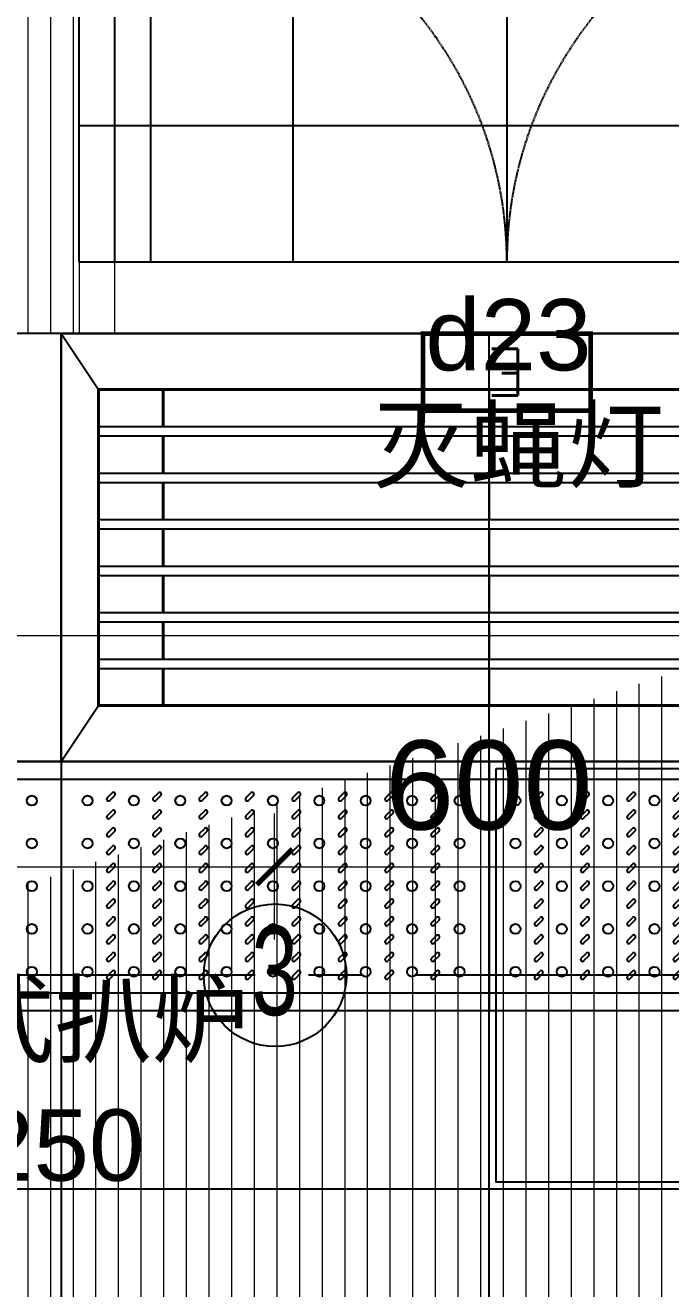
# Model space of a CAD drawing. Header units: millimetres. Extents: x -6033 to 120673, y -4970 to 90533.
# Drawn here: x 80705 to 81610, y 67650 to 69422 of the extents above; entities that cross this region are included whole.
import ezdxf
from ezdxf.enums import TextEntityAlignment as Align

# ---------------------------------------------------------------- set-up
doc = ezdxf.new("R2010")
doc.units = ezdxf.units.MM
for name, pattern in [('I-CEILING$0$CENTER', [2, 1.25, -0.25, 0.25, -0.25]), ('I-PLAN$0$ACAD_ISO02W100', [15, 12, -3]), ('I-PLAN$0$DASH', [0.35, 0.25, -0.1])]:
    doc.linetypes.add(name, pattern=pattern)
doc.layers.get('DefPoints').update_dxf_attribs({"color": 250})
for name, color, linetype, lineweight in [('_ACM-A-ANNO-DIMS-a', 2, 'Continuous', 18), ('_ACM-A-ANNO-DIMS-b', 2, 'Continuous', 18), ('I-AR$0$I-SCOPE', 252, 'Continuous', 35), ('I-PLAN$0$_ACM-A-WALL-HACH', 251, 'Continuous', 9), ('I-PLAN$0$I-PL-WALL-FHINISH', 73, 'Continuous', 13), ('I-PLAN$0$I-WALL', 6, 'Continuous', 13)]:
    doc.layers.add(name, color=color, linetype=linetype, lineweight=lineweight)
for name, color, linetype in [('I-CEILING$0$0-LIGHT-RC', 1, 'Continuous'), ('I-CEILING$0$0-LIGHT-TXT', 90, 'Continuous'), ('I-CEILING$0$I-GRID', 252, 'I-CEILING$0$CENTER'), ('I-CEILING$0$I-RCP', 2, 'Continuous'), ('I-CEILING$0$I-RCP-AIR', 64, 'Continuous'), ('I-CEILING$0$I-RCP-REF', 3, 'Continuous'), ('I-CEILING$0$RC-Hatch【天花填充】', 251, 'Continuous'), ('I-FLOOR$0$I-FC', 2, 'Continuous'), ('I-FLOOR$0$I-FC-HATCH', 8, 'Continuous'), ('I-FLOOR$0$I-FC-地沟', 8, 'Continuous'), ('I-PLAN$0$I-PL-FURN', 1, 'I-PLAN$0$DASH'), ('I-PLAN$0$I—平面—门', 1, 'Continuous'), ('地坪', 7, 'Continuous'), ('天花', 7, 'Continuous')]:
    doc.layers.add(name, color=color, linetype=linetype)
doc.styles.add('_ACM-G-NOTES', font='arial.ttf')
doc.styles.add('I-CEILING$0$1层应急疏散照明平面图$0$_TEL_DIM', font='SIMPLEX', dxfattribs={"width": 0.8, "height": 3.5, "bigfont": 'HZTXT'})
doc.styles.add('I-CEILING$0$_TEL_ATTDEF', font='GBENOR', dxfattribs={"width": 0.8, "height": 3, "bigfont": 'GBCBIG'})
doc.styles.add('I-CEILING$0$hztxt', font='ROS.shx', dxfattribs={"width": 0.7, "bigfont": 'HZTXT.shx'})
doc.styles.add('I-CEILING$0$I-CEILING$0$ar', font='arial.ttf', dxfattribs={"width": 0.8})
doc.styles.add('I-CEILING$0$黑体', font='simhei.ttf', dxfattribs={"height": 600})
doc.styles.add('I-PLAN$0$Arial', font='ARIALUNI.ttf')
doc.dimstyles.new('_ACM-DIM-A_50', dxfattribs={"dimscale": 50, "dimtxt": 2.5, "dimasz": 1, "dimexe": 1.5, "dimexo": 1, "dimgap": 1, "dimtad": 1, "dimdec": 0, "dimrnd": 5, "dimzin": 1, "dimdsep": 46, "dimtxsty": '_ACM-G-NOTES', "dimblk": 'ARCHTICK', "dimcen": 2.5, "dimclrd": 256, "dimclre": 256, "dimclrt": 256, "dimadec": 3, "dimazin": 0, "dimtfac": 1, "dimtdec": 0, "dimtix": 1, "dimtmove": 0, "dimatfit": 3, "dimldrblk": 'DOTSMALL', "dimfxl": 5, "dimfxlon": 1, "dimlwd": 18, "dimlwe": 18, "dimarcsym": 0})

# ---------------------------------------------------------------- blocks, each defined once
blk = doc.blocks.new('I-AR')
at = {"layer": 'I-AR$0$I-SCOPE'}
h = blk.add_hatch(dxfattribs=at)
h.set_pattern_fill('ANSI31', color=256, scale=200)
h.paths.add_polyline_path([(63300, 72640), (66630, 72640), (66630, 70889.4), (90600, 70890), (90600, 66390), (96650, 66390), (96650, 24876.4), (18340, 24876.4), (18340, 66390), (48090, 66390), (48090, 72640), (51400, 72640), (51400, 72649.9), (52869.5, 72649.9), (52869.5, 72640), (55240, 72640), (55240, 72790), (59460, 72790), (59460, 72640), (61830.5, 72640), (61830.5, 72649.9), (63300, 72649.9)], flags=16)
h.paths.add_polyline_path([(7330, 0), (7330, -1770), (11180, -1770), (11180, 0), (18450, 0), (18450, 2900), (27550, 2900), (27550, 18090), (37037.3, 18090), (37037.3, 17350), (96200, 17350), (96200, 18120), (114640, 18120), (114640, 84500), (0, 84500), (0, 0)])
blk = doc.blocks.new('I-PLAN$0$A$Cb0921e6b')
at = {"layer": 'I-PLAN$0$I-PL-WALL-FHINISH'}
for points in [[(0, 0), (50, 0), (50, 100), (0, 100)], [(1200, 0), (1150, 0), (1150, 100), (1200, 100)]]:
    blk.add_lwpolyline(points, close=True, dxfattribs=at)
at = {"layer": 'I-PLAN$0$I—平面—门'}
for points in [[(50, 650), (100, 650), (100, 100), (50, 100)], [(1150, 650), (1100, 650), (1100, 100), (1150, 100)]]:
    blk.add_lwpolyline(points, close=True, dxfattribs=at)
at = {"layer": 'I-PLAN$0$I—平面—门', "color": 252, "linetype": 'I-PLAN$0$DASH', "ltscale": 5}
for centre, start, end in [((50, 100), 0, 90), ((1150, 100), 90, 180)]:
    blk.add_arc(centre, 550, start, end, dxfattribs=at)
blk = doc.blocks.new('I-PLAN')
at = {"layer": 'I-PLAN$0$_ACM-A-WALL-HACH'}
h = blk.add_hatch(dxfattribs=at)
h.set_pattern_fill('ANSI31', color=256, scale=10, angle=45)
h.paths.add_polyline_path([(88260, 70790), (88260, 70890), (88030, 70890), (88030, 70790), (88230, 70790)], flags=17)
h.paths.add_polyline_path([(79671.5, 69390), (78155, 69390), (78155, 68990), (77955, 68990), (77955, 69590), (79671.5, 69590)], flags=17)
h.paths.add_polyline_path([(80271.5, 69390), (80271.5, 69590), (80780, 69590), (80780, 68990), (80580, 68990), (80580, 69390)], flags=17)
h.paths.add_polyline_path([(74580, 69590), (73930, 69590), (73930, 69390), (74580, 69390)])
h.paths.add_polyline_path([(68780, 69590), (69430, 69590), (69430, 69390), (68780, 69390)])
h.paths.add_polyline_path([(87280, 66490), (87480, 66490), (87480, 66390), (87280, 66390)])
h.paths.add_polyline_path([(82180, 68990), (82180, 69390), (84230, 69390), (84230, 66490), (84430, 66490), (84430, 69390), (85280, 69390), (85280, 69590), (81980, 69590), (81980, 68990)])
h.paths.add_polyline_path([(87480, 67390), (87480, 69390), (88280, 69390), (88280, 69590), (88080, 69590), (86480, 69590), (86480, 69390), (87280, 69390), (87280, 67390)], flags=17)
h.paths.add_polyline_path([(72130, 68170), (72130, 66490), (72330, 66490), (72330, 67870), (73130, 67870), (73130, 68070), (72330, 68070), (72330, 68170)])
h.paths.add_polyline_path([(71230, 68170), (71230, 66390), (71030, 66390), (71030, 67870), (70230, 67870), (70230, 68070), (71030, 68070), (71030, 68170)])
h.paths.add_polyline_path([(72130, 69070), (72330, 69070), (72330, 69390), (73030, 69390), (73030, 69590), (72130, 69590)])
h.paths.add_polyline_path([(71230, 69070), (71030, 69070), (71030, 69390), (70330, 69390), (70330, 69590), (71230, 69590)])
h.paths.add_polyline_path([(67800, 69490), (67830, 69490), (67830, 69590), (67800, 69590)], flags=17)
h.paths.add_polyline_path([(76755, 69590), (75180, 69590), (75180, 69390), (75330, 69390), (75330, 66390), (75530, 66390), (75530, 69390), (76555, 69390), (76555, 68990), (76755, 68990)])
h.paths.add_polyline_path([(68180, 69590), (68180, 69390), (68030, 69390), (68030, 66520), (67780, 66520), (67780, 66390), (67400, 66390), (67400, 66720), (67830, 66720), (67830, 69590)])
edge = h.paths.add_edge_path()
edge.add_line((89860, 70890), (88860, 70890))
edge.add_line((75530, 66520), (84230, 66520))
edge.add_line((75530, 66720), (84230, 66720))
at = {"layer": 'I-PLAN$0$I-WALL'}
blk.add_lwpolyline([(80271.5, 69390), (80271.5, 69590), (80780, 69590), (80780, 68990), (80580, 68990), (80580, 69390), (80271.5, 69390)], dxfattribs=at)
blk.add_blockref('I-PLAN$0$A$Cb0921e6b', (80780, 68990))
at = {"layer": 'I-PLAN$0$I-PL-FURN', "linetype": 'I-PLAN$0$ACAD_ISO02W100', "char_height": 100, "attachment_point": 1, "style": 'I-PLAN$0$Arial'}
for s, insert, width in [('{\\fArial Unicode MS|b0|i0|c134|p34;d23\\P}', (81265.7, 69038.4), 302840.333), ('灭蝇灯', (81191.4, 68883.9), 151170.167), ('电磁台上式扒炉', (80063.7, 68078.3), 151170.167), ('{\\fArial Unicode MS|b0|i0|c134|p34;800*800*250\\P}', (80063.7, 67901.9), 302840.333)]:
    blk.add_mtext(s, dxfattribs=dict(at, insert=insert, width=width))
blk = doc.blocks.new('I-CEILING$0$A$C9c5a774d')
at = {"layer": 'I-CEILING$0$0-LIGHT-RC'}
for points in [[(0, 600), (600, 600), (600, 0), (0, 0)], [(10, 590), (590, 590), (590, 10), (10, 10)]]:
    blk.add_lwpolyline(points, close=True, dxfattribs=at)
at = {"layer": 'I-CEILING$0$0-LIGHT-TXT', "style": 'I-CEILING$0$I-CEILING$0$ar', "width": 0.8}
blk.add_text('L1', height=100, dxfattribs=at).set_placement((449.9, 44.6))
blk = doc.blocks.new('I-CEILING$0$$风口$00000105')
for p, q in [((-150, 50), (150, 50)), ((-150, 50), (-136.96, 36.96)), ((-150, -50), (-150, 50)), ((150, 50), (136.96, 36.96)), ((150, 50), (150, -50)), ((-136.96, 28.26), (136.96, 28.26)), ((-136.96, 26.09), (136.96, 26.09)), ((-136.96, 17.39), (136.96, 17.39)), ((-136.96, 15.22), (136.96, 15.22)), ((-136.96, 6.52), (136.96, 6.52)), ((-136.96, 4.35), (136.96, 4.35)), ((-136.96, -6.52), (136.96, -6.52)), ((-136.96, -15.22), (136.96, -15.22)), ((-136.96, -17.39), (136.96, -17.39)), ((-136.96, -26.09), (136.96, -26.09)), ((-136.96, -28.26), (136.96, -28.26)), ((-150, -50), (-136.96, -36.96)), ((150, -50), (136.96, -36.96)), ((150, -50), (-150, -50))]:
    blk.add_line(p, q)
at = {"lineweight": 40}
for p, q in [((-136.96, 36.96), (136.96, 36.96)), ((-136.96, -36.96), (-136.96, 36.96)), ((-114.26, 28.26), (-114.26, 36.96)), ((116.11, 36.96), (116.11, 28.26)), ((136.96, 36.96), (136.96, -36.96)), ((-114.26, 17.39), (-114.26, 26.09)), ((116.11, 26.09), (116.11, 17.39)), ((-114.26, 6.52), (-114.26, 15.22)), ((116.11, 15.22), (116.11, 6.52)), ((-114.26, -4.35), (-114.26, 4.35)), ((116.11, 4.35), (116.11, -4.35)), ((-114.26, -15.22), (-114.26, -6.52)), ((116.11, -6.52), (116.11, -15.22)), ((-114.26, -26.09), (-114.26, -17.39)), ((116.11, -17.39), (116.11, -26.09)), ((-114.26, -36.96), (-114.26, -28.26)), ((116.11, -28.26), (116.11, -36.96)), ((-136.96, -36.96), (136.96, -36.96))]:
    blk.add_line(p, q, dxfattribs=at)
at = {"color": 0}
for p, q in [((0, 36.96), (0, 28.26)), ((0, 26.09), (0, 17.39)), ((0, 15.22), (0, 6.52)), ((0, 4.35), (0, -4.35)), ((0, -6.52), (0, -15.22)), ((0, -17.39), (0, -26.09)), ((0, -28.26), (0, -36.96))]:
    blk.add_line(p, q, dxfattribs=at)
at = {"lineweight": -3}
blk.add_line((-136.96, -4.35), (136.96, -4.35), dxfattribs=at)
blk = doc.blocks.new('I-CEILING$0$$equip_U$00000441(DESKTOP-CO1PE1H)')
blk.add_circle((0.0001, 0), 0.4)
at = {"color": 1, "style": 'I-CEILING$0$hztxt', "width": 0.7}
blk.add_text('3', height=0.5, dxfattribs=at).set_placement((-0.0027, 0.0268), align=Align.MIDDLE)
blk = doc.blocks.new('I-CEILING$0$1层应急疏散照明平面图$0$$equip$00002534')
for p, q in [((-0.72, 0.66), (-0.72, 0)), ((0.72, 0.66), (-0.72, 0.66)), ((0.72, 0), (0.72, 0.66)), ((-0.72, 0), (0.72, 0))]:
    blk.add_line(p, q)
at = {"const_width": 0.04}
blk.add_lwpolyline([(-0.72, 0.66), (-0.72, 0), (0.72, 0), (0.72, 0.66), (-0.72, 0.66), (-0.72, 0)], dxfattribs=at)
for p in [(0, 0.66), (-0.72, 0.33), (0.72, 0.33), (0, 0)]:
    blk.add_point(p)
at = {"color": 7, "style": 'I-CEILING$0$1层应急疏散照明平面图$0$_TEL_DIM'}
blk.add_attdef('$TEXT$', text='', height=0.4, dxfattribs=at).set_placement((0, 0.33), align=Align.MIDDLE_CENTER)
at = {"color": 7, "style": 'I-CEILING$0$1层应急疏散照明平面图$0$_TEL_DIM', "flags": 1}
blk.add_attdef('A', text='', height=0.00002, dxfattribs=at).set_placement((0, 0), align=Align.MIDDLE_CENTER)
blk = doc.blocks.new('I-CEILING')
at = {"layer": 'I-CEILING$0$RC-Hatch【天花填充】'}
h = blk.add_hatch(dxfattribs=at)
h.set_pattern_fill('_USER', color=256, scale=600, double=1, pattern_type=0)
h.set_pattern_definition([(0, (81980, 70481.47), (0, 600), []), (90, (81980, 70481.47), (-600, 4e-14), [])])
h.paths.add_polyline_path([(84430, 69390), (85280, 69390), (85280, 69590), (81980, 69590), (81980, 69090), (80780, 69090), (80780, 69590), (77955, 69590), (77955, 69090), (76755, 69090), (76755, 69590), (66630, 69590), (66630, 70790), (88030, 70790), (88030, 69590), (86480, 69590), (86480, 69390), (87280, 69390), (87280, 66390), (85430, 66390), (85430, 66490), (84430, 66490)])
h = blk.add_hatch(dxfattribs=at)
h.set_pattern_fill('_USER', color=256, scale=600, double=1, pattern_type=0)
h.set_pattern_definition([(0, (76555, 68990), (0, 600), []), (90, (76555, 68990), (-600, 4e-14), [])])
h.paths.add_polyline_path([(76555, 69390), (75530, 69390), (75530, 66720), (84230, 66720), (84230, 69390), (82180, 69390), (82180, 68990), (80580, 68990), (80580, 69390), (78155, 69390), (78155, 68990), (76555, 68990)])
at = {"layer": 'I-CEILING$0$I-GRID', "ltscale": 300}
blk.add_lwpolyline([(84026.8, 68090), (75748.8, 68090)], dxfattribs=at)
at = {"layer": 'I-CEILING$0$I-RCP'}
blk.add_lwpolyline([(84430, 69390), (85280, 69390), (85280, 69590), (81980, 69590), (81980, 69090), (80780, 69090), (80780, 69590), (77955, 69590), (77955, 69090), (76755, 69090), (76755, 69590), (66630, 69590), (66630, 70790), (88030, 70790), (88030, 69590), (86480, 69590), (86480, 69390), (87280, 69390), (87280, 66390), (85430, 66390), (85430, 66490), (84430, 66490), (84430, 69390)], dxfattribs=at)
blk.add_lwpolyline([(76555, 69390), (75530, 69390), (75530, 66720), (84230, 66720), (84230, 69390), (82180, 69390), (82180, 68990), (80580, 68990), (80580, 69390), (78155, 69390), (78155, 68990), (76555, 68990)], close=True, dxfattribs=at)
blk.add_blockref('I-CEILING$0$A$C9c5a774d', (81355, 67790))
at = {"layer": 'I-CEILING$0$I-RCP-AIR', "xscale": 4, "yscale": 6}
blk.add_blockref('I-CEILING$0$$风口$00000105', (81355, 68690), dxfattribs=at)
at = {"layer": 'I-CEILING$0$I-RCP-REF', "linetype": 'Continuous'}
ref = blk.add_blockref('I-CEILING$0$1层应急疏散照明平面图$0$$equip$00002534', (81380, 68882.1), dxfattribs=dict(at, xscale=163.5000000000001, yscale=163.5000000000001, zscale=163.5000000000001))
ref.add_attrib('$TEXT$', 'E', dxfattribs={"layer": 'I-CEILING$0$0-LIGHT-RC', "color": 7, "height": 65.4, "rotation": 180, "style": 'I-CEILING$0$1层应急疏散照明平面图$0$_TEL_DIM'}).set_placement((81380, 68936), align=Align.MIDDLE_CENTER)
at = {"layer": 'I-CEILING$0$I-RCP-REF', "color": 1, "linetype": 'Continuous'}
ref = blk.add_blockref('I-CEILING$0$$equip_U$00000441(DESKTOP-CO1PE1H)', (81055, 68090), dxfattribs=dict(at, xscale=249.9999999999999, yscale=249.9999999999999, zscale=249.9999999999999))
ref.add_attrib('$TEXT$', 'REMARK', dxfattribs={"layer": 'I-CEILING$0$0-LIGHT-RC', "color": 7, "height": 0.005, "style": 'I-CEILING$0$_TEL_ATTDEF'}).set_placement((81055, 68090), align=Align.MIDDLE_CENTER)
at = {"layer": 'I-CEILING$0$I-RCP-AIR', "style": 'I-CEILING$0$黑体'}
for tag, p in [('R', (61966.4, 71748.9)), ('R', (61966.4, 66925.2)), ('R', (51736.1, 63924.8)), ('R', (62976.1, 63924.8)), ('S', (56433.6, 63065))]:
    blk.add_attdef(tag, text='', height=100, dxfattribs=at).set_placement(p, align=Align.MIDDLE_CENTER)
blk = doc.blocks.new('I-FLOOR$0$08-生活服务中心辅楼平面图$0$Trench08R$C2E8DE851')
for p, q in [((0, 0), (600, 0)), ((0, 0), (0, -350)), ((600, 0), (600, -350)), ((0, -25), (600, -25)), ((600, -325), (0, -325)), ((600, -350), (0, -350))]:
    blk.add_line(p, q)
at = {"color": 251}
for p, q in [((64.5, -51.2), (71.5, -44.2)), ((75.1, -47.7), (68, -54.8)), ((129.2, -51.2), (136.3, -44.2)), ((139.8, -47.7), (132.7, -54.8)), ((194.1, -51.2), (201.2, -44.2)), ((204.7, -47.7), (197.6, -54.8)), ((259.1, -51.2), (266.1, -44.2)), ((269.7, -47.7), (262.6, -54.8)), ((324.5, -51.2), (331.5, -44.2)), ((335.1, -47.7), (328, -54.8)), ((389.4, -51.2), (396.5, -44.2)), ((400, -47.7), (393, -54.8)), ((454.8, -51.2), (461.8, -44.2)), ((465.4, -47.7), (458.3, -54.8)), ((519.3, -51.2), (526.4, -44.2)), ((529.9, -47.7), (522.8, -54.8)), ((64.5, -76.2), (71.5, -69.2)), ((129.2, -76.2), (136.3, -69.2)), ((194.1, -76.2), (201.2, -69.2)), ((259.1, -76.2), (266.1, -69.2)), ((324.5, -76.2), (331.5, -69.2)), ((389.4, -76.2), (396.5, -69.2)), ((454.8, -76.2), (461.8, -69.2)), ((519.3, -76.2), (526.4, -69.2)), ((75.1, -72.7), (68, -79.8)), ((139.8, -72.7), (132.7, -79.8)), ((204.7, -72.7), (197.6, -79.8)), ((269.7, -72.7), (262.6, -79.8)), ((335.1, -72.7), (328, -79.8)), ((400, -72.7), (393, -79.8)), ((465.4, -72.7), (458.3, -79.8)), ((529.9, -72.7), (522.8, -79.8)), ((64.5, -101.2), (71.5, -94.2)), ((75.1, -97.7), (68, -104.8)), ((129.2, -101.2), (136.3, -94.2)), ((139.8, -97.7), (132.7, -104.8)), ((194.1, -101.2), (201.2, -94.2)), ((204.7, -97.7), (197.6, -104.8)), ((259.1, -101.2), (266.1, -94.2)), ((269.7, -97.7), (262.6, -104.8)), ((324.5, -101.2), (331.5, -94.2)), ((335.1, -97.7), (328, -104.8)), ((389.4, -101.2), (396.5, -94.2)), ((400, -97.7), (393, -104.8)), ((454.8, -101.2), (461.8, -94.2)), ((465.4, -97.7), (458.3, -104.8)), ((519.3, -101.2), (526.4, -94.2)), ((529.9, -97.7), (522.8, -104.8)), ((64.5, -126.2), (71.5, -119.2)), ((75.1, -122.7), (68, -129.8)), ((129.2, -126.2), (136.3, -119.2)), ((139.8, -122.7), (132.7, -129.8)), ((194.1, -126.2), (201.2, -119.2)), ((204.7, -122.7), (197.6, -129.8)), ((259.1, -126.2), (266.1, -119.2)), ((269.7, -122.7), (262.6, -129.8)), ((324.5, -126.2), (331.5, -119.2)), ((335.1, -122.7), (328, -129.8)), ((389.4, -126.2), (396.5, -119.2)), ((400, -122.7), (393, -129.8)), ((454.8, -126.2), (461.8, -119.2)), ((465.4, -122.7), (458.3, -129.8)), ((519.3, -126.2), (526.4, -119.2)), ((529.9, -122.7), (522.8, -129.8)), ((64.5, -151.2), (71.5, -144.2)), ((75.1, -147.7), (68, -154.8)), ((129.2, -151.2), (136.3, -144.2)), ((139.8, -147.7), (132.7, -154.8)), ((194.1, -151.2), (201.2, -144.2)), ((204.7, -147.7), (197.6, -154.8)), ((259.1, -151.2), (266.1, -144.2)), ((269.7, -147.7), (262.6, -154.8)), ((324.5, -151.2), (331.5, -144.2)), ((335.1, -147.7), (328, -154.8)), ((389.4, -151.2), (396.5, -144.2)), ((400, -147.7), (393, -154.8)), ((454.8, -151.2), (461.8, -144.2)), ((465.4, -147.7), (458.3, -154.8)), ((519.3, -151.2), (526.4, -144.2)), ((529.9, -147.7), (522.8, -154.8)), ((64.5, -176.2), (71.5, -169.2)), ((75.1, -172.7), (68, -179.8)), ((129.2, -176.2), (136.3, -169.2)), ((139.8, -172.7), (132.7, -179.8)), ((194.1, -176.2), (201.2, -169.2)), ((204.7, -172.7), (197.6, -179.8)), ((259.1, -176.2), (266.1, -169.2)), ((269.7, -172.7), (262.6, -179.8)), ((324.5, -176.2), (331.5, -169.2)), ((335.1, -172.7), (328, -179.8)), ((389.4, -176.2), (396.5, -169.2)), ((400, -172.7), (393, -179.8)), ((454.8, -176.2), (461.8, -169.2)), ((465.4, -172.7), (458.3, -179.8)), ((519.3, -176.2), (526.4, -169.2)), ((529.9, -172.7), (522.8, -179.8)), ((64.5, -201.2), (71.5, -194.2)), ((129.2, -201.2), (136.3, -194.2)), ((194.1, -201.2), (201.2, -194.2)), ((259.1, -201.2), (266.1, -194.2)), ((324.5, -201.2), (331.5, -194.2)), ((389.4, -201.2), (396.5, -194.2)), ((454.8, -201.2), (461.8, -194.2)), ((519.3, -201.2), (526.4, -194.2)), ((75.1, -197.7), (68, -204.8)), ((139.8, -197.7), (132.7, -204.8)), ((204.7, -197.7), (197.6, -204.8)), ((269.7, -197.7), (262.6, -204.8)), ((335.1, -197.7), (328, -204.8)), ((400, -197.7), (393, -204.8)), ((465.4, -197.7), (458.3, -204.8)), ((529.9, -197.7), (522.8, -204.8)), ((64.5, -226.2), (71.5, -219.2)), ((75.1, -222.7), (68, -229.8)), ((129.2, -226.2), (136.3, -219.2)), ((139.8, -222.7), (132.7, -229.8)), ((194.1, -226.2), (201.2, -219.2)), ((204.7, -222.7), (197.6, -229.8)), ((259.1, -226.2), (266.1, -219.2)), ((269.7, -222.7), (262.6, -229.8)), ((324.5, -226.2), (331.5, -219.2)), ((335.1, -222.7), (328, -229.8)), ((389.4, -226.2), (396.5, -219.2)), ((400, -222.7), (393, -229.8)), ((454.8, -226.2), (461.8, -219.2)), ((465.4, -222.7), (458.3, -229.8)), ((519.3, -226.2), (526.4, -219.2)), ((529.9, -222.7), (522.8, -229.8)), ((64.5, -251.2), (71.5, -244.2)), ((75.1, -247.7), (68, -254.8)), ((129.2, -251.2), (136.3, -244.2)), ((139.8, -247.7), (132.7, -254.8)), ((194.1, -251.2), (201.2, -244.2)), ((204.7, -247.7), (197.6, -254.8)), ((259.1, -251.2), (266.1, -244.2)), ((269.7, -247.7), (262.6, -254.8)), ((324.5, -251.2), (331.5, -244.2)), ((335.1, -247.7), (328, -254.8)), ((389.4, -251.2), (396.5, -244.2)), ((400, -247.7), (393, -254.8)), ((454.8, -251.2), (461.8, -244.2)), ((465.4, -247.7), (458.3, -254.8)), ((519.3, -251.2), (526.4, -244.2)), ((529.9, -247.7), (522.8, -254.8)), ((64.5, -276.2), (71.5, -269.2)), ((75.1, -272.7), (68, -279.8)), ((129.2, -276.2), (136.3, -269.2)), ((139.8, -272.7), (132.7, -279.8)), ((194.1, -276.2), (201.2, -269.2)), ((204.7, -272.7), (197.6, -279.8)), ((259.1, -276.2), (266.1, -269.2)), ((269.7, -272.7), (262.6, -279.8)), ((324.5, -276.2), (331.5, -269.2)), ((335.1, -272.7), (328, -279.8)), ((389.4, -276.2), (396.5, -269.2)), ((400, -272.7), (393, -279.8)), ((454.8, -276.2), (461.8, -269.2)), ((465.4, -272.7), (458.3, -279.8)), ((519.3, -276.2), (526.4, -269.2)), ((529.9, -272.7), (522.8, -279.8)), ((64.5, -301.2), (71.5, -294.2)), ((75.1, -297.7), (68, -304.8)), ((129.2, -301.2), (136.3, -294.2)), ((139.8, -297.7), (132.7, -304.8)), ((194.1, -301.2), (201.2, -294.2)), ((204.7, -297.7), (197.6, -304.8)), ((259.1, -301.2), (266.1, -294.2)), ((269.7, -297.7), (262.6, -304.8)), ((324.5, -301.2), (331.5, -294.2)), ((335.1, -297.7), (328, -304.8)), ((389.4, -301.2), (396.5, -294.2)), ((400, -297.7), (393, -304.8)), ((454.8, -301.2), (461.8, -294.2)), ((465.4, -297.7), (458.3, -304.8)), ((519.3, -301.2), (526.4, -294.2)), ((529.9, -297.7), (522.8, -304.8))]:
    blk.add_line(p, q, dxfattribs=at)
for centre in [(37, -55), (102, -55), (167, -55), (232, -55), (297, -55), (362, -55), (427, -55), (492, -55), (558.8, -55), (37, -115), (102, -115), (167, -115), (232, -115), (297, -115), (362, -115), (427, -115), (492, -115), (558.8, -115), (37, -175), (102, -175), (167, -175), (232, -175), (297, -175), (362, -175), (427, -175), (492, -175), (558.8, -175), (37, -235), (102, -235), (167, -235), (232, -235), (297, -235), (362, -235), (427, -235), (492, -235), (558.8, -235), (37, -295), (102, -295), (167, -295), (232, -295), (297, -295), (362, -295), (427, -295), (492, -295), (558.8, -295)]:
    blk.add_circle(centre, 7, dxfattribs=at)
for centre, start, end in [((66.2, -53), 135, 315), ((73.3, -45.9), 315, 135), ((131, -53), 135, 315), ((138, -45.9), 315, 135), ((195.9, -53), 135, 315), ((202.9, -45.9), 315, 135), ((260.8, -53), 135, 315), ((267.9, -45.9), 315, 135), ((326.2, -53), 135, 315), ((333.3, -45.9), 315, 135), ((391.2, -53), 135, 315), ((398.3, -45.9), 315, 135), ((456.5, -53), 135, 315), ((463.6, -45.9), 315, 135), ((521.1, -53), 135, 315), ((528.1, -45.9), 315, 135), ((73.3, -70.9), 315, 135), ((138, -70.9), 315, 135), ((202.9, -70.9), 315, 135), ((267.9, -70.9), 315, 135), ((333.3, -70.9), 315, 135), ((398.3, -70.9), 315, 135), ((463.6, -70.9), 315, 135), ((528.1, -70.9), 315, 135), ((66.2, -78), 135, 315), ((131, -78), 135, 315), ((195.9, -78), 135, 315), ((260.8, -78), 135, 315), ((326.2, -78), 135, 315), ((391.2, -78), 135, 315), ((456.5, -78), 135, 315), ((521.1, -78), 135, 315), ((66.2, -103), 135, 315), ((73.3, -95.9), 315, 135), ((131, -103), 135, 315), ((138, -95.9), 315, 135), ((195.9, -103), 135, 315), ((202.9, -95.9), 315, 135), ((260.8, -103), 135, 315), ((267.9, -95.9), 315, 135), ((326.2, -103), 135, 315), ((333.3, -95.9), 315, 135), ((391.2, -103), 135, 315), ((398.3, -95.9), 315, 135), ((456.5, -103), 135, 315), ((463.6, -95.9), 315, 135), ((521.1, -103), 135, 315), ((528.1, -95.9), 315, 135), ((73.3, -120.9), 315, 135), ((138, -120.9), 315, 135), ((202.9, -120.9), 315, 135), ((267.9, -120.9), 315, 135), ((333.3, -120.9), 315, 135), ((398.3, -120.9), 315, 135), ((463.6, -120.9), 315, 135), ((528.1, -120.9), 315, 135), ((66.2, -128), 135, 315), ((131, -128), 135, 315), ((195.9, -128), 135, 315), ((260.8, -128), 135, 315), ((326.2, -128), 135, 315), ((391.2, -128), 135, 315), ((456.5, -128), 135, 315), ((521.1, -128), 135, 315), ((66.2, -153), 135, 315), ((73.3, -145.9), 315, 135), ((131, -153), 135, 315), ((138, -145.9), 315, 135), ((195.9, -153), 135, 315), ((202.9, -145.9), 315, 135), ((260.8, -153), 135, 315), ((267.9, -145.9), 315, 135), ((326.2, -153), 135, 315), ((333.3, -145.9), 315, 135), ((391.2, -153), 135, 315), ((398.3, -145.9), 315, 135), ((456.5, -153), 135, 315), ((463.6, -145.9), 315, 135), ((521.1, -153), 135, 315), ((528.1, -145.9), 315, 135), ((66.2, -178), 135, 315), ((73.3, -170.9), 315, 135), ((131, -178), 135, 315), ((138, -170.9), 315, 135), ((195.9, -178), 135, 315), ((202.9, -170.9), 315, 135), ((260.8, -178), 135, 315), ((267.9, -170.9), 315, 135), ((326.2, -178), 135, 315), ((333.3, -170.9), 315, 135), ((391.2, -178), 135, 315), ((398.3, -170.9), 315, 135), ((456.5, -178), 135, 315), ((463.6, -170.9), 315, 135), ((521.1, -178), 135, 315), ((528.1, -170.9), 315, 135), ((73.3, -195.9), 315, 135), ((138, -195.9), 315, 135), ((202.9, -195.9), 315, 135), ((267.9, -195.9), 315, 135), ((333.3, -195.9), 315, 135), ((398.3, -195.9), 315, 135), ((463.6, -195.9), 315, 135), ((528.1, -195.9), 315, 135), ((66.2, -203), 135, 315), ((131, -203), 135, 315), ((195.9, -203), 135, 315), ((260.8, -203), 135, 315), ((326.2, -203), 135, 315), ((391.2, -203), 135, 315), ((456.5, -203), 135, 315), ((521.1, -203), 135, 315), ((66.2, -228), 135, 315), ((73.3, -220.9), 315, 135), ((131, -228), 135, 315), ((138, -220.9), 315, 135), ((195.9, -228), 135, 315), ((202.9, -220.9), 315, 135), ((260.8, -228), 135, 315), ((267.9, -220.9), 315, 135), ((326.2, -228), 135, 315), ((333.3, -220.9), 315, 135), ((391.2, -228), 135, 315), ((398.3, -220.9), 315, 135), ((456.5, -228), 135, 315), ((463.6, -220.9), 315, 135), ((521.1, -228), 135, 315), ((528.1, -220.9), 315, 135), ((73.3, -245.9), 315, 135), ((138, -245.9), 315, 135), ((202.9, -245.9), 315, 135), ((267.9, -245.9), 315, 135), ((333.3, -245.9), 315, 135), ((398.3, -245.9), 315, 135), ((463.6, -245.9), 315, 135), ((528.1, -245.9), 315, 135), ((66.2, -253), 135, 315), ((131, -253), 135, 315), ((195.9, -253), 135, 315), ((260.8, -253), 135, 315), ((326.2, -253), 135, 315), ((391.2, -253), 135, 315), ((456.5, -253), 135, 315), ((521.1, -253), 135, 315), ((66.2, -278), 135, 315), ((73.3, -270.9), 315, 135), ((131, -278), 135, 315), ((138, -270.9), 315, 135), ((195.9, -278), 135, 315), ((202.9, -270.9), 315, 135), ((260.8, -278), 135, 315), ((267.9, -270.9), 315, 135), ((326.2, -278), 135, 315), ((333.3, -270.9), 315, 135), ((391.2, -278), 135, 315), ((398.3, -270.9), 315, 135), ((456.5, -278), 135, 315), ((463.6, -270.9), 315, 135), ((521.1, -278), 135, 315), ((528.1, -270.9), 315, 135), ((66.2, -303), 135, 315), ((73.3, -295.9), 315, 135), ((131, -303), 135, 315), ((138, -295.9), 315, 135), ((195.9, -303), 135, 315), ((202.9, -295.9), 315, 135), ((260.8, -303), 135, 315), ((267.9, -295.9), 315, 135), ((326.2, -303), 135, 315), ((333.3, -295.9), 315, 135), ((391.2, -303), 135, 315), ((398.3, -295.9), 315, 135), ((456.5, -303), 135, 315), ((463.6, -295.9), 315, 135), ((521.1, -303), 135, 315), ((528.1, -295.9), 315, 135)]:
    blk.add_arc(centre, 2.5, start, end, dxfattribs=at)
blk = doc.blocks.new('I-FLOOR')
at = {"layer": 'I-FLOOR$0$I-FC-HATCH'}
h = blk.add_hatch(dxfattribs=at)
h.set_pattern_fill('_USER', color=256, scale=600, double=1, pattern_type=0)
h.set_pattern_definition([(0, (85280, 69590), (0, 600), []), (90, (85280, 69590), (-600, 4e-14), [])])
h.paths.add_polyline_path([(84430, 69390), (85280, 69390), (85280, 69590), (81980, 69590), (81980, 69090), (80780, 69090), (80780, 69590), (77955, 69590), (77955, 69090), (76755, 69090), (76755, 69590), (66630, 69590), (66630, 70790), (88030, 70790), (88030, 69590), (86480, 69590), (86480, 69390), (87280, 69390), (87280, 66390), (85430, 66390), (85430, 66490), (84430, 66490)])
h = blk.add_hatch(dxfattribs=at)
h.set_pattern_fill('_USER', color=256, scale=600, double=1, pattern_type=0)
h.set_pattern_definition([(0, (76555, 68990), (0, 600), []), (90, (76555, 68990), (-600, 4e-14), [])])
h.paths.add_polyline_path([(76555, 69390), (75530, 69390), (75530, 66720), (84230, 66720), (84230, 69390), (82180, 69390), (82180, 68990), (80580, 68990), (80580, 69390), (78155, 69390), (78155, 68990), (76555, 68990)])
at = {"layer": 'I-FLOOR$0$I-FC'}
blk.add_lwpolyline([(84430, 69390), (85280, 69390), (85280, 69590), (81980, 69590), (81980, 69090), (80780, 69090), (80780, 69590), (77955, 69590), (77955, 69090), (76755, 69090), (76755, 69590), (66630, 69590), (66630, 70790), (88030, 70790), (88030, 69590), (86480, 69590), (86480, 69390), (87280, 69390), (87280, 66390), (85430, 66390), (85430, 66490), (84430, 66490), (84430, 69390)], dxfattribs=at)
blk.add_lwpolyline([(76555, 69390), (75530, 69390), (75530, 66720), (84230, 66720), (84230, 69390), (82180, 69390), (82180, 68990), (80580, 68990), (80580, 69390), (78155, 69390), (78155, 68990), (76555, 68990)], close=True, dxfattribs=at)
at = {"layer": 'I-FLOOR$0$I-FC-地沟'}
for p in [(80155, 68390), (80755, 68390), (81355, 68390)]:
    blk.add_blockref('I-FLOOR$0$08-生活服务中心辅楼平面图$0$Trench08R$C2E8DE851', p, dxfattribs=at)
blk = doc.blocks.new('_ArchTick')
at = {"color": 0, "linetype": 'ByBlock', "const_width": 0.15}
blk.add_lwpolyline([(-0.5, -0.5), (0.5, 0.5)], dxfattribs=at)
blk = doc.blocks.new('*D131')
at = {"layer": '_ACM-A-ANNO-DIMS-b', "lineweight": 18, "transparency": 16777216}
for p, q in [((79855, 68140), (79855, 68317.1)), ((81054.3, 68140), (81054.3, 68317.1)), ((79855, 68242.1), (81054.3, 68242.1))]:
    blk.add_line(p, q, dxfattribs=at)
at = {"layer": 'DefPoints', "color": 0, "transparency": 16777216}
for p in [(81054.3, 68242.1), (79855, 68090), (81054.3, 68090)]:
    blk.add_point(p, dxfattribs=at)
at = {"layer": '_ACM-A-ANNO-DIMS-b', "lineweight": 18, "transparency": 16777216, "xscale": 50, "yscale": 50, "zscale": 50, "rotation": 180}
blk.add_blockref('_ArchTick', (79855, 68242.1), dxfattribs=at)
at = {"layer": '_ACM-A-ANNO-DIMS-b', "lineweight": 18, "transparency": 16777216, "xscale": 50, "yscale": 50, "zscale": 50}
blk.add_blockref('_ArchTick', (81054.3, 68242.1), dxfattribs=at)
at = {"layer": '_ACM-A-ANNO-DIMS-b', "transparency": 16777216, "insert": (80454.7, 68356), "char_height": 125, "attachment_point": 5, "style": '_ACM-G-NOTES'}
blk.add_mtext('1200', dxfattribs=at)
blk = doc.blocks.new('_DotSmall')
at = {"color": 0, "linetype": 'ByBlock', "const_width": 0.5}
blk.add_lwpolyline([(-0.0625, 0, 1), (0.0625, 0, 1)], format="xyb", close=True, dxfattribs=at)
blk = doc.blocks.new('*D132')
at = {"layer": '_ACM-A-ANNO-DIMS-b', "lineweight": 18, "transparency": 16777216}
for p, q in [((81054.3, 68140), (81054.3, 68317.1)), ((81655, 68140), (81655, 68317.1)), ((81054.3, 68242.1), (81655, 68242.1))]:
    blk.add_line(p, q, dxfattribs=at)
at = {"layer": 'DefPoints', "color": 0, "transparency": 16777216}
for p in [(81655, 68242.1), (81054.3, 68090), (81655, 68090)]:
    blk.add_point(p, dxfattribs=at)
at = {"layer": '_ACM-A-ANNO-DIMS-b', "lineweight": 18, "transparency": 16777216, "xscale": 50, "yscale": 50, "zscale": 50, "rotation": 180}
blk.add_blockref('_ArchTick', (81054.3, 68242.1), dxfattribs=at)
at = {"layer": '_ACM-A-ANNO-DIMS-b', "lineweight": 18, "transparency": 16777216, "xscale": 50, "yscale": 50, "zscale": 50}
blk.add_blockref('_ArchTick', (81655, 68242.1), dxfattribs=at)
at = {"layer": '_ACM-A-ANNO-DIMS-b', "transparency": 16777216, "insert": (81354.7, 68356), "char_height": 125, "attachment_point": 5, "style": '_ACM-G-NOTES'}
blk.add_mtext('600', dxfattribs=at)
blk = doc.blocks.new('*D156')
at = {"layer": '_ACM-A-ANNO-DIMS-a', "lineweight": 18, "transparency": 16777216}
for p, q in [((75955, 68440), (75955, 68641.2)), ((83755, 68440), (83755, 68641.2)), ((83755, 68566.2), (75955, 68566.2))]:
    blk.add_line(p, q, dxfattribs=at)
at = {"layer": 'DefPoints', "color": 0, "transparency": 16777216}
for p in [(75955, 68566.2), (75955, 68390), (83755, 68390)]:
    blk.add_point(p, dxfattribs=at)
at = {"layer": '_ACM-A-ANNO-DIMS-a', "lineweight": 18, "transparency": 16777216, "xscale": 50, "yscale": 50, "zscale": 50, "rotation": 180}
blk.add_blockref('_ArchTick', (75955, 68566.2), dxfattribs=at)
at = {"layer": '_ACM-A-ANNO-DIMS-a', "lineweight": 18, "transparency": 16777216, "xscale": 50, "yscale": 50, "zscale": 50}
blk.add_blockref('_ArchTick', (83755, 68566.2), dxfattribs=at)
at = {"layer": '_ACM-A-ANNO-DIMS-a', "transparency": 16777216, "insert": (79855, 68680), "char_height": 125, "attachment_point": 5, "style": '_ACM-G-NOTES'}
blk.add_mtext('7800', dxfattribs=at)

msp = doc.modelspace()

# ---------------------------------------------------------------- block references
for name in ['I-AR', 'I-PLAN']:
    msp.add_blockref(name, (0, 0))

# ---------------------------------------------------------------- next in the draw order: block references
at = {"layer": '天花'}
msp.add_blockref('I-CEILING', (0, 0), dxfattribs=at)

# ---------------------------------------------------------------- next in the draw order: block references
at = {"layer": '地坪'}
msp.add_blockref('I-FLOOR', (0, 0), dxfattribs=at)

# ---------------------------------------------------------------- next in the draw order: dimensions: what is measured, and where the dimension line sits
at = {"layer": '_ACM-A-ANNO-DIMS-a'}
dim = msp.add_linear_dim(base=(75955, 68566.2), p1=(83755, 68390), p2=(75955, 68390), dimstyle='_ACM-DIM-A_50', override={"dimzin": 8}, dxfattribs=at)
dim.commit()
dim.dimension.update_dxf_attribs({"geometry": '*D156', "text_midpoint": (79855, 68680)})
at = {"layer": '_ACM-A-ANNO-DIMS-b'}
for base, p1, p2, picture, middle in [((81054.3, 68242.1), (79855, 68090), (81054.3, 68090), '*D131', (80454.7, 68356)), ((81655, 68242.1), (81054.3, 68090), (81655, 68090), '*D132', (81354.7, 68356))]:
    dim = msp.add_linear_dim(base=base, p1=p1, p2=p2, dimstyle='_ACM-DIM-A_50', dxfattribs=at)
    dim.commit()
    dim.dimension.update_dxf_attribs({"geometry": picture, "text_midpoint": middle})

doc.saveas('drawing.dxf')
